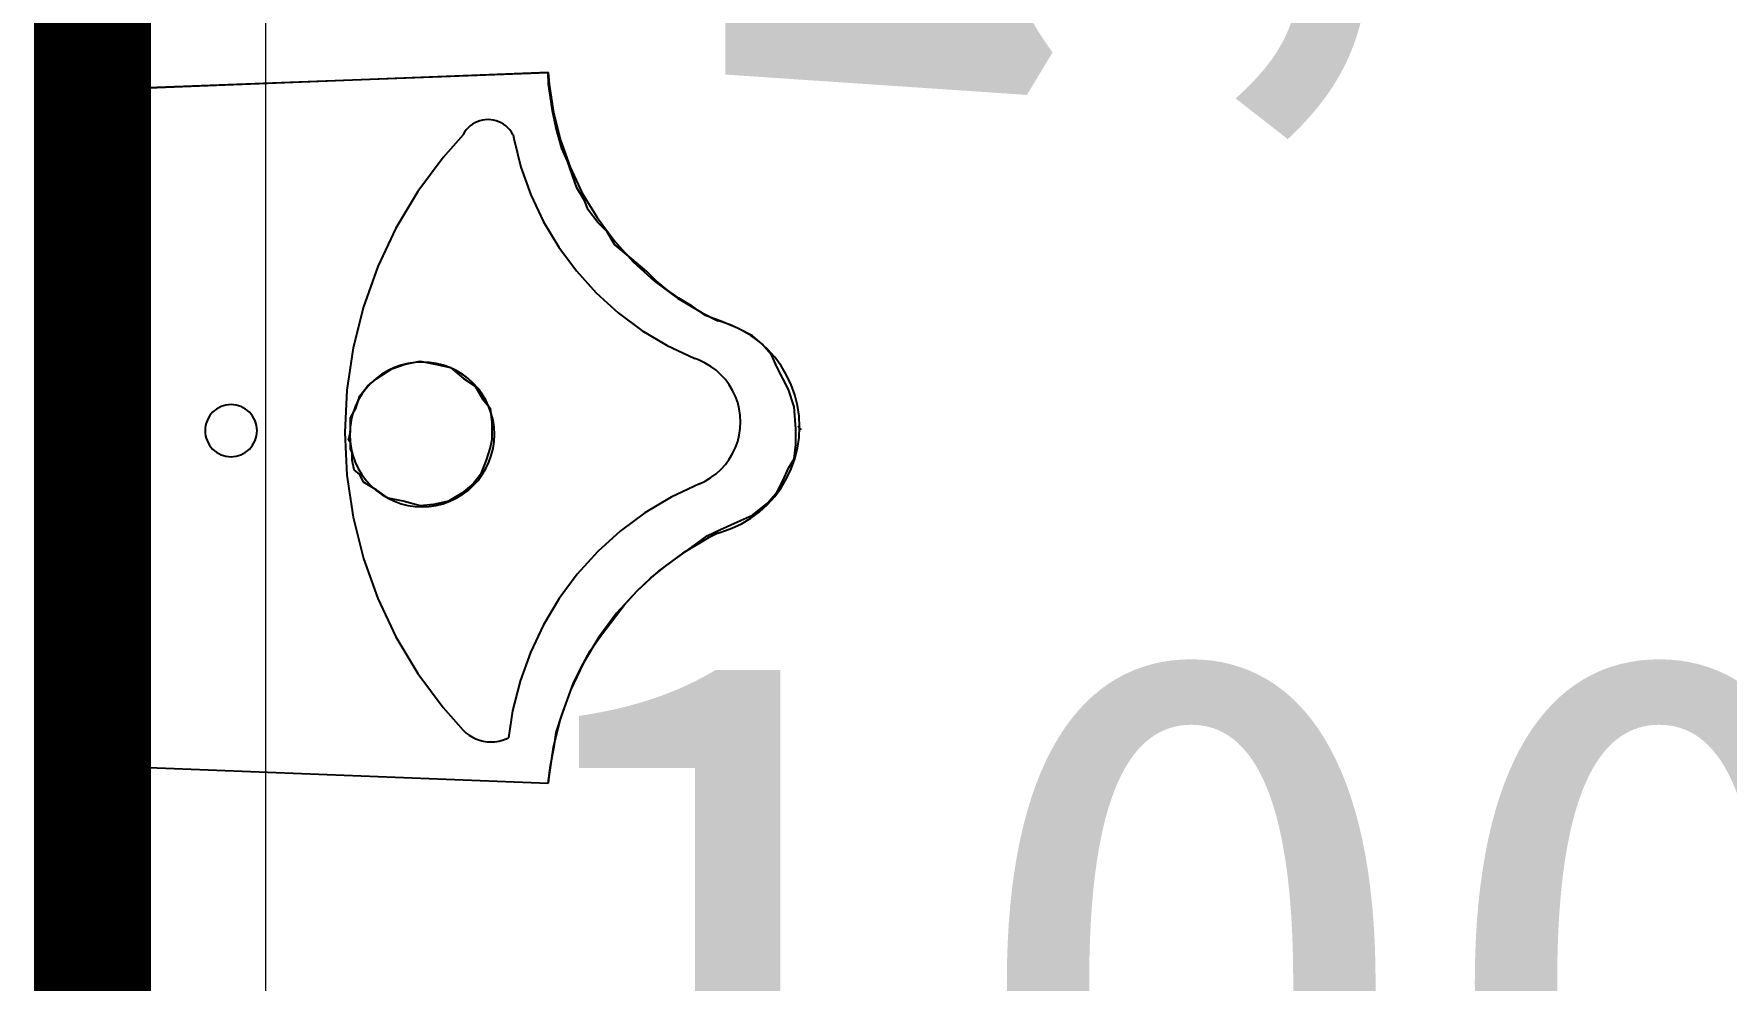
# Model space of a CAD drawing. Extents: x -307567 to 704339, y -10277 to 165507.
# Drawn here: x -29362 to -28386, y 140912 to 141458 of the extents above; entities that cross this region are included whole.
import ezdxf
from ezdxf.enums import TextEntityAlignment as Align

# ---------------------------------------------------------------- set-up
doc = ezdxf.new("R2010")
doc.units = 0
doc.header["$MEASUREMENT"] = 0
doc.layers.add('中文', color=4, linetype='CONTINUOUS')
doc.layers.add('我的', color=255, linetype='CONTINUOUS', lineweight=0)
doc.styles.get("Standard").update_dxf_attribs({"font": 'txt', "height": 3})

msp = doc.modelspace()

# ---------------------------------------------------------------- linework, layer by layer
at = {"layer": '中文', "color": 0}
for p, q in [((-29321.7822, 141426.02848), (-29065.21482, 141435.76969)), ((-29065.21482, 141435.76969), (-29320.24412, 141425.77213)), ((-29065.03171, 141429.07719), (-29065.21482, 141435.76969)), ((-29321.7822, 141034.49406), (-29321.7822, 141426.02848)), ((-29062.87107, 141413.6414), (-29065.03171, 141429.07719)), ((-29320.24412, 141035.76664), (-29320.24412, 141425.77213)), ((-29060.6738, 141403.64384), (-29062.87107, 141413.6414)), ((-29057.45115, 141391.84269), (-29060.6738, 141403.64384)), ((-29054.15525, 141384.60087), (-29057.45115, 141391.84269)), ((-29048.69871, 141369.15592), (-29054.15525, 141384.60087)), ((-29044.37742, 141361.87748), (-29048.69871, 141369.15592)), ((-29042.18015, 141356.43009), (-29044.37742, 141361.87748)), ((-29036.72361, 141349.18827), (-29042.18015, 141356.43009)), ((-29031.26706, 141343.74088), (-29036.72361, 141349.18827)), ((-29026.94578, 141336.45329), (-29031.26706, 141343.74088)), ((-29008.4155, 141321.01749), (-29026.94578, 141336.45329)), ((-29002.95896, 141315.57011), (-29008.4155, 141321.01749)), ((-28996.40378, 141310.11356), (-29002.95896, 141315.57011)), ((-28989.88523, 141305.57255), (-28996.40378, 141310.11356)), ((-28982.23142, 141301.04069), (-28989.88523, 141305.57255)), ((-28974.61423, 141295.60246), (-28982.23142, 141301.04069)), ((-28964.79978, 141291.96781), (-28974.61423, 141295.60246)), ((-28956.08396, 141288.35148), (-28964.79978, 141291.96781)), ((-28947.40476, 141283.81962), (-28956.08396, 141288.35148)), ((-28941.94822, 141279.2786), (-28947.40476, 141283.81962)), ((-28936.52829, 141272.91569), (-28941.94822, 141279.2786)), ((-28933.2324, 141265.63725), (-28936.52829, 141272.91569)), ((-29164.20163, 141259.31095), (-29155.44919, 141264.75834)), ((-29155.44919, 141264.75834), (-29147.83201, 141267.4683)), ((-29147.83201, 141267.4683), (-29139.15281, 141269.2902)), ((-29139.15281, 141269.2902), (-29130.40037, 141267.4683)), ((-29130.40037, 141267.4683), (-29121.68454, 141265.63725)), ((-29121.68454, 141265.63725), (-29114.06736, 141259.31095)), ((-28926.67722, 141252.92973), (-28933.2324, 141265.63725)), ((-29173.97947, 141249.31339), (-29169.62156, 141254.76994)), ((-29169.62156, 141254.76994), (-29164.20163, 141259.31095)), ((-29114.06736, 141259.31095), (-29107.51218, 141254.76994)), ((-29107.51218, 141254.76994), (-29103.19089, 141247.49149)), ((-28923.41794, 141242.95963), (-28926.67722, 141252.92973)), ((-29179.43601, 141236.58756), (-29176.17673, 141242.03495)), ((-29176.17673, 141242.03495), (-29173.97947, 141249.31339)), ((-29103.19089, 141247.49149), (-29098.83298, 141242.03495)), ((-29098.83298, 141242.03495), (-29097.73435, 141233.88676)), ((-28922.31931, 141230.27042), (-28923.41794, 141242.95963)), ((-29179.43601, 141228.43021), (-29179.43601, 141236.58756)), ((-29097.73435, 141233.88676), (-29097.73435, 141223.89835)), ((-28921.22068, 141231.77189), (-28919.24314, 141229.76688)), ((-29180.53464, 141223.89835), (-29179.43601, 141228.43021)), ((-29179.43601, 141222.0673), (-29180.53464, 141223.89835)), ((-29179.43601, 141218.45097), (-29179.43601, 141222.0673)), ((-29097.73435, 141223.89835), (-29098.83298, 141219.35734)), ((-28923.41794, 141212.99442), (-28922.31931, 141221.15177)), ((-28922.31931, 141221.15177), (-28922.31931, 141230.27042)), ((-29178.33738, 141216.61076), (-29179.43601, 141218.45097)), ((-29178.33738, 141212.0789), (-29178.33738, 141216.61076)), ((-29177.27537, 141206.63151), (-29178.33738, 141212.0789)), ((-29100.99363, 141212.0789), (-29104.28953, 141203.92155)), ((-29098.83298, 141219.35734), (-29100.99363, 141212.0789)), ((-28926.67722, 141207.54704), (-28923.41794, 141212.99442)), ((-29173.97947, 141203.92155), (-29177.27537, 141206.63151)), ((-29171.7822, 141199.38969), (-29173.97947, 141203.92155)), ((-29104.28953, 141203.92155), (-29108.61081, 141198.47416)), ((-28929.97312, 141200.30521), (-28926.67722, 141207.54704)), ((-29164.20163, 141194.85783), (-29171.7822, 141199.38969)), ((-29157.64646, 141190.31681), (-29164.20163, 141194.85783)), ((-29115.16599, 141193.02677), (-29122.8198, 141188.48576)), ((-29108.61081, 141198.47416), (-29115.16599, 141193.02677)), ((-28938.65232, 141187.57023), (-28933.2324, 141193.93314)), ((-28933.2324, 141193.93314), (-28929.97312, 141200.30521)), ((-29148.93064, 141188.48576), (-29157.64646, 141190.31681)), ((-29139.15281, 141185.74833), (-29148.93064, 141188.48576)), ((-29131.499, 141186.6547), (-29139.15281, 141185.74833)), ((-29122.8198, 141188.48576), (-29131.499, 141186.6547)), ((-28947.40476, 141180.32841), (-28938.65232, 141187.57023)), ((-28973.5156, 141168.5181), (-28965.93503, 141172.13444)), ((-28965.93503, 141172.13444), (-28956.08396, 141176.6663)), ((-28956.08396, 141176.6663), (-28947.40476, 141180.32841)), ((-28982.23142, 141162.14603), (-28973.5156, 141168.5181)), ((-28997.46579, 141151.2421), (-28982.23142, 141162.14603)), ((-29013.87204, 141136.72184), (-29006.21824, 141144.00028)), ((-29006.21824, 141144.00028), (-28997.46579, 141151.2421)), ((-29021.45261, 141128.56449), (-29013.87204, 141136.72184)), ((-29034.52634, 141111.3068), (-29021.45261, 141128.56449)), ((-29041.0449, 141102.22477), (-29034.52634, 141111.3068)), ((-29046.50144, 141092.24552), (-29041.0449, 141102.22477)), ((-29050.89597, 141083.17265), (-29046.50144, 141092.24552)), ((-29057.45115, 141065.02689), (-29050.89597, 141083.17265)), ((-29060.6738, 141055.04765), (-29057.45115, 141065.02689)), ((-29061.77244, 141046.84452), (-29060.6738, 141055.04765)), ((-29063.93308, 141035.94975), (-29061.77244, 141046.84452)), ((-29320.24412, 141035.76664), (-29065.21482, 141025.76908)), ((-29065.21482, 141025.76908), (-29063.93308, 141035.94975)), ((-29063.93308, 141035.94975), (-29063.93308, 141035.94975))]:
    msp.add_line(p, q, dxfattribs=at)
for points in [[(-29065.21482, 141435.76969), (-29064.70212, 141429.06803), (-29062.28513, 141412.72587), (-29058.25681, 141396.69498), (-29052.6904, 141381.14933), (-29045.62253, 141366.20792), (-29037.12644, 141352.03556), (-29027.31199, 141338.76957), (-29016.21579, 141326.52897), (-29003.94773, 141315.43278), (-28990.69089, 141305.59086), (-28976.51853, 141297.09476), (-28967.4365, 141292.58121)], [(-29085.57615, 141399.762), (-29085.68601, 141400.00919), (-29086.52829, 141401.38248), (-29087.48044, 141402.65507), (-29088.54246, 141403.8361), (-29089.71433, 141404.89811), (-29090.99607, 141405.85941), (-29092.38767, 141406.66508), (-29093.81589, 141407.35172), (-29095.31736, 141407.88273), (-29096.85544, 141408.27641), (-29098.43015, 141408.51444), (-29100.00486, 141408.58768), (-29101.61619, 141408.51444), (-29103.19089, 141408.27641), (-29104.72898, 141407.88273), (-29106.23044, 141407.35172), (-29107.65867, 141406.66508), (-29109.01365, 141405.85941), (-29110.29538, 141404.89811), (-29111.46726, 141403.8361), (-29112.56589, 141402.65507), (-29113.48142, 141401.38248), (-29114.32371, 141400.00919), (-29114.43357, 141399.77116)], [(-29114.43357, 141399.762), (-29125.93259, 141386.72489), (-29140.54441, 141367.01359), (-29153.14206, 141345.95646), (-29163.65232, 141323.77323), (-29171.92869, 141300.66532), (-29177.8613, 141276.85246), (-29181.48679, 141252.58183), (-29182.69529, 141228.064), (-29181.48679, 141203.55534), (-29177.8613, 141179.27555), (-29171.92869, 141155.46268), (-29163.65232, 141132.36393), (-29153.14206, 141110.17155), (-29140.54441, 141089.12357), (-29125.93259, 141069.41227), (-29114.43357, 141056.37516)], [(-29085.57615, 141399.762), (-29085.17331, 141397.72038), (-29081.03513, 141381.15849), (-29075.28562, 141365.09098), (-29067.99802, 141349.65519), (-29059.20896, 141335.01591), (-29049.02829, 141321.29215), (-29037.56589, 141308.64872), (-29024.93162, 141297.17716), (-29011.19871, 141287.00565), (-28996.55027, 141278.2349), (-28981.13279, 141270.92899), (-28980.54685, 141270.69096)], [(-28967.4365, 141170.11112), (-28965.16599, 141170.75199), (-28959.30662, 141172.84855), (-28953.70359, 141175.50358), (-28948.35691, 141178.69877), (-28943.37644, 141182.40665), (-28938.76218, 141186.5723), (-28934.58738, 141191.17741), (-28930.88865, 141196.16703), (-28927.70261, 141201.4954), (-28925.02927, 141207.11674), (-28922.94187, 141212.96696), (-28921.4404, 141219.00028), (-28920.52488, 141225.14347), (-28920.23191, 141231.35075), (-28920.52488, 141237.54887), (-28921.4404, 141243.70121), (-28922.94187, 141249.73454), (-28925.02927, 141255.58475), (-28927.70261, 141261.19694), (-28930.88865, 141266.52531), (-28934.58738, 141271.52409), (-28938.76218, 141276.12003), (-28943.37644, 141280.29484), (-28948.35691, 141283.99357), (-28953.70359, 141287.18876), (-28959.30662, 141289.84379), (-28965.16599, 141291.94035), (-28967.4365, 141292.58121)], [(-28977.94675, 141198.5474), (-28974.68747, 141200.09464), (-28971.46482, 141202.05387), (-28968.38865, 141204.29691), (-28965.60544, 141206.85123), (-28963.04197, 141209.65275), (-28960.80808, 141212.6923), (-28958.86716, 141215.94242), (-28957.21921, 141219.37565), (-28955.93747, 141222.93705), (-28955.02195, 141226.60831), (-28954.47263, 141230.35282), (-28954.28953, 141234.13395), (-28954.47263, 141237.91508), (-28955.02195, 141241.66874), (-28955.93747, 141245.34), (-28957.21921, 141248.90141), (-28958.86716, 141252.33463), (-28960.80808, 141255.58475), (-28963.04197, 141258.62431), (-28965.60544, 141261.42582), (-28968.38865, 141263.97099), (-28971.46482, 141266.22318), (-28974.68747, 141268.17326), (-28978.12986, 141269.79374), (-28980.54685, 141270.70927)], [(-29096.30613, 141226.99284), (-29096.48923, 141231.08524), (-29097.07517, 141235.13187), (-29098.10056, 141239.10526), (-29099.45554, 141242.96879), (-29101.21335, 141246.66752), (-29103.33738, 141250.17399), (-29105.75437, 141253.46989), (-29108.50095, 141256.50028), (-29111.5405, 141259.25602), (-29114.8364, 141261.70048), (-29118.35203, 141263.79704), (-29122.05076, 141265.55485), (-29125.93259, 141266.93729), (-29129.88767, 141267.92606), (-29133.91599, 141268.53031), (-29138.01755, 141268.73173), (-29142.11912, 141268.53031), (-29146.18406, 141267.92606), (-29150.13913, 141266.93729), (-29153.98435, 141265.55485), (-29157.68308, 141263.79704), (-29161.19871, 141261.70048), (-29164.4946, 141259.25602), (-29167.53415, 141256.50028), (-29170.28074, 141253.46989), (-29172.73435, 141250.17399), (-29174.85837, 141246.66752), (-29176.57956, 141242.96879), (-29177.97117, 141239.10526), (-29178.95994, 141235.13187), (-29179.58249, 141231.08524), (-29179.7656, 141226.99284), (-29179.58249, 141222.89127), (-29178.95994, 141218.84464), (-29177.97117, 141214.87125), (-29176.57956, 141211.00773), (-29174.85837, 141207.309), (-29172.73435, 141203.80253), (-29170.28074, 141200.50663), (-29167.53415, 141197.47623), (-29164.4946, 141194.7205), (-29161.19871, 141192.27604), (-29157.68308, 141190.17948), (-29153.98435, 141188.42167), (-29150.13913, 141187.03922), (-29146.18406, 141186.05045), (-29142.11912, 141185.44621), (-29138.01755, 141185.24479), (-29133.91599, 141185.44621), (-29129.88767, 141186.05045), (-29125.93259, 141187.03922), (-29122.05076, 141188.42167), (-29118.35203, 141190.17948), (-29114.8364, 141192.27604), (-29111.5405, 141194.7205), (-29108.50095, 141197.47623), (-29105.75437, 141200.50663), (-29103.33738, 141203.80253), (-29101.21335, 141207.309), (-29099.45554, 141211.00773), (-29098.10056, 141214.87125), (-29097.07517, 141218.84464), (-29096.48923, 141222.89127), (-29096.30613, 141226.99284)], [(-29233.26902, 141229.15348), (-29233.34226, 141230.61832), (-29233.52537, 141232.08317), (-29233.89158, 141233.50224), (-29234.40427, 141234.89384), (-29235.02683, 141236.22135), (-29235.79587, 141237.48478), (-29236.67478, 141238.66581), (-29237.66355, 141239.76444), (-29238.76218, 141240.74406), (-29239.93406, 141241.62296), (-29241.17917, 141242.38285), (-29242.53415, 141243.01456), (-29243.88913, 141243.49979), (-29245.35398, 141243.866), (-29246.7822, 141244.08573), (-29248.24704, 141244.14982), (-29249.74851, 141244.08573), (-29251.17673, 141243.866), (-29252.60496, 141243.49979), (-29253.99656, 141243.01456), (-29255.35154, 141242.38285), (-29256.59665, 141241.62296), (-29257.76853, 141240.74406), (-29258.86716, 141239.76444), (-29259.85593, 141238.66581), (-29260.73484, 141237.48478), (-29261.50388, 141236.22135), (-29262.12644, 141234.89384), (-29262.63913, 141233.50224), (-29262.96872, 141232.08317), (-29263.18845, 141230.61832), (-29263.26169, 141229.15348), (-29263.18845, 141227.67948), (-29262.96872, 141226.22379), (-29262.63913, 141224.80473), (-29262.12644, 141223.41312), (-29261.50388, 141222.08561), (-29260.73484, 141220.81303), (-29259.85593, 141219.64115), (-29258.86716, 141218.54252), (-29257.76853, 141217.5629), (-29256.59665, 141216.684), (-29255.35154, 141215.92411), (-29253.99656, 141215.2924), (-29252.60496, 141214.79801), (-29251.17673, 141214.44096), (-29249.74851, 141214.22123), (-29248.24704, 141214.15714), (-29246.7822, 141214.22123), (-29245.35398, 141214.44096), (-29243.88913, 141214.79801), (-29242.53415, 141215.2924), (-29241.17917, 141215.92411), (-29239.93406, 141216.684), (-29238.76218, 141217.5629), (-29237.66355, 141218.54252), (-29236.67478, 141219.64115), (-29235.79587, 141220.81303), (-29235.02683, 141222.08561), (-29234.40427, 141223.41312), (-29233.89158, 141224.80473), (-29233.52537, 141226.22379), (-29233.34226, 141227.67948), (-29233.26902, 141229.15348)], [(-28977.94675, 141198.5474), (-28994.42624, 141190.78373), (-29009.51413, 141181.73832), (-29023.6865, 141171.25553), (-29036.68699, 141159.43607), (-29048.5156, 141146.39896), (-29058.98923, 141132.26322), (-29068.03464, 141117.16618), (-29075.57859, 141101.26347), (-29081.51121, 141084.69242), (-29085.79587, 141067.61784), (-29088.17624, 141051.98978)], [(-28967.4365, 141170.11112), (-28972.74656, 141167.39201), (-28987.54148, 141158.52055), (-29001.42087, 141148.23002), (-29014.20163, 141136.63944), (-29025.81052, 141123.84037), (-29036.10105, 141109.97013), (-29044.96335, 141095.1569), (-29052.36081, 141079.54716), (-29058.18357, 141063.28739), (-29062.35837, 141046.53324), (-29064.88523, 141029.45866), (-29065.21482, 141025.76908)], [(-29114.43357, 141056.37516), (-29112.67576, 141054.76383), (-29110.88132, 141053.43632), (-29108.97703, 141052.29191), (-29106.96287, 141051.33976), (-29104.83884, 141050.58903), (-29102.71482, 141050.04887), (-29100.48093, 141049.71928), (-29098.28367, 141049.60941), (-29096.04978, 141049.71928), (-29093.85251, 141050.04887), (-29091.69187, 141050.58903), (-29089.60447, 141051.33976), (-29088.17624, 141051.98978)]]:
    msp.add_lwpolyline(points, dxfattribs=at)
at = {"layer": '我的', "color": 0}
for p, q in [((-29228.30812, 147990.48999), (-29228.30812, 134180.00302)), ((-29228.30812, 144542.05448), (-29228.30812, 133718.69856)), ((-29321.76468, 141426.02697), (-29065.19859, 141435.76813)), ((-29065.19859, 141435.76813), (-29320.22661, 141425.77062)), ((-29065.01548, 141429.07566), (-29065.19859, 141435.76813)), ((-29321.76468, 141034.4945), (-29321.76468, 141426.02697)), ((-29062.85485, 141413.63994), (-29065.01548, 141429.07566)), ((-29320.22661, 141035.76708), (-29320.22661, 141425.77062)), ((-29060.65759, 141403.64244), (-29062.85485, 141413.63994)), ((-29057.43495, 141391.84135), (-29060.65759, 141403.64244)), ((-29054.13907, 141384.59956), (-29057.43495, 141391.84135)), ((-29048.68255, 141369.15469), (-29054.13907, 141384.59956)), ((-29044.36129, 141361.87629), (-29048.68255, 141369.15469)), ((-29042.16403, 141356.42893), (-29044.36129, 141361.87629)), ((-29036.70752, 141349.18714), (-29042.16403, 141356.42893)), ((-29031.251, 141343.73978), (-29036.70752, 141349.18714)), ((-29026.92973, 141336.45222), (-29031.251, 141343.73978)), ((-29008.39955, 141321.01651), (-29026.92973, 141336.45222)), ((-29002.94304, 141315.56915), (-29008.39955, 141321.01651)), ((-28996.38789, 141310.11263), (-29002.94304, 141315.56915)), ((-28989.86937, 141305.57164), (-28996.38789, 141310.11263)), ((-28982.2156, 141301.0398), (-28989.86937, 141305.57164)), ((-28974.59845, 141295.60159), (-28982.2156, 141301.0398)), ((-28964.78405, 141291.96697), (-28974.59845, 141295.60159)), ((-28956.06827, 141288.35065), (-28964.78405, 141291.96697)), ((-28947.38912, 141283.81882), (-28956.06827, 141288.35065)), ((-28941.9326, 141279.27782), (-28947.38912, 141283.81882)), ((-28936.5127, 141272.91494), (-28941.9326, 141279.27782)), ((-28933.21682, 141265.63653), (-28936.5127, 141272.91494)), ((-29164.18491, 141259.31027), (-29155.43251, 141264.75763)), ((-29155.43251, 141264.75763), (-29147.81536, 141267.46758)), ((-29147.81536, 141267.46758), (-29139.1362, 141269.28947)), ((-29139.1362, 141269.28947), (-29130.38381, 141267.46758)), ((-29130.38381, 141267.46758), (-29121.66803, 141265.63653)), ((-29121.66803, 141265.63653), (-29114.05088, 141259.31027)), ((-28926.66168, 141252.92908), (-28933.21682, 141265.63653)), ((-29173.96269, 141249.31276), (-29169.6048, 141254.76928)), ((-29169.6048, 141254.76928), (-29164.18491, 141259.31027)), ((-29114.05088, 141259.31027), (-29107.49574, 141254.76928)), ((-29107.49574, 141254.76928), (-29103.17447, 141247.49087)), ((-28923.40242, 141242.95903), (-28926.66168, 141252.92908)), ((-29179.41921, 141236.587), (-29176.15994, 141242.03436)), ((-29176.15994, 141242.03436), (-29173.96269, 141249.31276)), ((-29103.17447, 141247.49087), (-29098.81658, 141242.03436)), ((-29098.81658, 141242.03436), (-29097.71795, 141233.8862)), ((-28922.30379, 141230.26989), (-28923.40242, 141242.95903)), ((-29179.41921, 141228.42969), (-29179.41921, 141236.587)), ((-29097.71795, 141233.8862), (-29097.71795, 141223.89785)), ((-28921.20516, 141231.77135), (-28919.22764, 141229.76635)), ((-29180.51783, 141223.89785), (-29179.41921, 141228.42969)), ((-29179.41921, 141222.06681), (-29180.51783, 141223.89785)), ((-29179.41921, 141218.45049), (-29179.41921, 141222.06681)), ((-29097.71795, 141223.89785), (-29098.81658, 141219.35686)), ((-28923.40242, 141212.99397), (-28922.30379, 141221.15128)), ((-28922.30379, 141221.15128), (-28922.30379, 141230.26989)), ((-29178.32058, 141216.61029), (-29179.41921, 141218.45049)), ((-29178.32058, 141212.07845), (-29178.32058, 141216.61029)), ((-29177.25857, 141206.63109), (-29178.32058, 141212.07845)), ((-29100.97721, 141212.07845), (-29104.2731, 141203.92114)), ((-29098.81658, 141219.35686), (-29100.97721, 141212.07845)), ((-28926.66168, 141207.54661), (-28923.40242, 141212.99397)), ((-29173.96269, 141203.92114), (-29177.25857, 141206.63109)), ((-29171.76543, 141199.38931), (-29173.96269, 141203.92114)), ((-29104.2731, 141203.92114), (-29108.59436, 141198.47378)), ((-28929.95756, 141200.30483), (-28926.66168, 141207.54661)), ((-29164.18491, 141194.85747), (-29171.76543, 141199.38931)), ((-29157.62976, 141190.31648), (-29164.18491, 141194.85747)), ((-29115.14951, 141193.02642), (-29122.80328, 141188.48543)), ((-29108.59436, 141198.47378), (-29115.14951, 141193.02642)), ((-28938.63672, 141187.56991), (-28933.21682, 141193.93279)), ((-28933.21682, 141193.93279), (-28929.95756, 141200.30483)), ((-29148.91399, 141188.48543), (-29157.62976, 141190.31648)), ((-29139.1362, 141185.74802), (-29148.91399, 141188.48543)), ((-29131.48243, 141186.65438), (-29139.1362, 141185.74802)), ((-29122.80328, 141188.48543), (-29131.48243, 141186.65438)), ((-28947.38912, 141180.32812), (-28938.63672, 141187.56991)), ((-28973.49982, 141168.51788), (-28965.9193, 141172.13419)), ((-28965.9193, 141172.13419), (-28956.06827, 141176.66603)), ((-28956.06827, 141176.66603), (-28947.38912, 141180.32812)), ((-28982.2156, 141162.14584), (-28973.49982, 141168.51788)), ((-28997.4499, 141151.24196), (-28982.2156, 141162.14584)), ((-29013.85607, 141136.72177), (-29006.2023, 141144.00018)), ((-29006.2023, 141144.00018), (-28997.4499, 141151.24196)), ((-29021.4366, 141128.56446), (-29013.85607, 141136.72177)), ((-29034.51026, 141111.30686), (-29021.4366, 141128.56446)), ((-29041.02878, 141102.22487), (-29034.51026, 141111.30686)), ((-29046.4853, 141092.24568), (-29041.02878, 141102.22487)), ((-29050.87981, 141083.17285), (-29046.4853, 141092.24568)), ((-29057.43495, 141065.02718), (-29050.87981, 141083.17285)), ((-29060.65759, 141055.04799), (-29057.43495, 141065.02718)), ((-29061.75622, 141046.8449), (-29060.65759, 141055.04799)), ((-29063.91685, 141035.95018), (-29061.75622, 141046.8449)), ((-29320.22661, 141035.76708), (-29065.19859, 141025.76957)), ((-29065.19859, 141025.76957), (-29063.91685, 141035.95018)), ((-29063.91685, 141035.95018), (-29063.91685, 141035.95018))]:
    msp.add_line(p, q, dxfattribs=at)
at = {"layer": '我的', "color": 0, "const_width": 67.49966}
msp.add_lwpolyline([(-29328.28321, 138179.97691), (-29328.28321, 141679.96552)], dxfattribs=at)
at = {"layer": '我的', "color": 0}
for points in [[(-29065.19859, 141435.76813), (-29064.68589, 141429.0665), (-29062.26891, 141412.72442), (-29058.24061, 141396.69362), (-29052.67423, 141381.14804), (-29045.6064, 141366.20671), (-29037.11035, 141352.03442), (-29027.29594, 141338.76849), (-29016.19981, 141326.52795), (-29003.9318, 141315.43182), (-28990.67503, 141305.58995), (-28976.50274, 141297.0939), (-28967.42075, 141292.58037)], [(-29085.55981, 141399.76062), (-29085.66967, 141400.00781), (-29086.51195, 141401.38109), (-29087.4641, 141402.65367), (-29088.52611, 141403.8347), (-29089.69797, 141404.8967), (-29090.97971, 141405.858), (-29092.3713, 141406.66366), (-29093.79952, 141407.3503), (-29095.30097, 141407.88131), (-29096.83905, 141408.27498), (-29098.41375, 141408.51302), (-29099.98845, 141408.58626), (-29101.59977, 141408.51302), (-29103.17447, 141408.27498), (-29104.71255, 141407.88131), (-29106.214, 141407.3503), (-29107.64222, 141406.66366), (-29108.99719, 141405.858), (-29110.27893, 141404.8967), (-29111.4508, 141403.8347), (-29112.54942, 141402.65367), (-29113.46495, 141401.38109), (-29114.30723, 141400.00781), (-29114.41709, 141399.76977)], [(-29114.41709, 141399.76062), (-29125.91605, 141386.72357), (-29140.5278, 141367.01237), (-29153.12539, 141345.95535), (-29163.63559, 141323.77223), (-29171.91192, 141300.66443), (-29177.84451, 141276.85169), (-29181.46998, 141252.58118), (-29182.67847, 141228.06348), (-29181.46998, 141203.55493), (-29177.84451, 141179.27527), (-29171.91192, 141155.46252), (-29163.63559, 141132.36388), (-29153.12539, 141110.17161), (-29140.5278, 141089.12374), (-29125.91605, 141069.41254), (-29114.41709, 141056.37549)], [(-29085.55981, 141399.76062), (-29085.15698, 141397.719), (-29081.01882, 141381.1572), (-29075.26934, 141365.08977), (-29067.98177, 141349.65406), (-29059.19276, 141335.01485), (-29049.01214, 141321.29116), (-29037.5498, 141308.64779), (-29024.91558, 141297.17629), (-29011.18274, 141287.00483), (-28996.53438, 141278.23413), (-28981.11697, 141270.92826), (-28980.53104, 141270.69022)], [(-28967.42075, 141170.11089), (-28965.15026, 141170.75175), (-28959.29091, 141172.8483), (-28953.68791, 141175.50332), (-28948.34126, 141178.69849), (-28943.36082, 141182.40636), (-28938.74658, 141186.57199), (-28934.5718, 141191.17707), (-28930.87308, 141196.16667), (-28927.68707, 141201.49501), (-28925.01374, 141207.11632), (-28922.92635, 141212.96651), (-28921.42489, 141218.9998), (-28920.50937, 141225.14296), (-28920.2164, 141231.35021), (-28920.50937, 141237.5483), (-28921.42489, 141243.70061), (-28922.92635, 141249.7339), (-28925.01374, 141255.58409), (-28927.68707, 141261.19625), (-28930.87308, 141266.52459), (-28934.5718, 141271.52334), (-28938.74658, 141276.11927), (-28943.36082, 141280.29405), (-28948.34126, 141283.99276), (-28953.68791, 141287.18794), (-28959.29091, 141289.84296), (-28965.15026, 141291.9395), (-28967.42075, 141292.58037)], [(-28977.93095, 141198.54703), (-28974.67169, 141200.09426), (-28971.44905, 141202.05348), (-28968.3729, 141204.29651), (-28965.58971, 141206.85082), (-28963.02624, 141209.65232), (-28960.79237, 141212.69185), (-28958.85146, 141215.94196), (-28957.20352, 141219.37517), (-28955.92179, 141222.93655), (-28955.00626, 141226.6078), (-28954.45695, 141230.35229), (-28954.27385, 141234.1334), (-28954.45695, 141237.9145), (-28955.00626, 141241.66815), (-28955.92179, 141245.33939), (-28957.20352, 141248.90078), (-28958.85146, 141252.33399), (-28960.79237, 141255.58409), (-28963.02624, 141258.62363), (-28965.58971, 141261.42513), (-28968.3729, 141263.97028), (-28971.44905, 141266.22247), (-28974.67169, 141268.17253), (-28978.11406, 141269.79301), (-28980.53104, 141270.70853)], [(-29096.28974, 141226.99232), (-29096.47284, 141231.0847), (-29097.05878, 141235.13131), (-29098.08416, 141239.10468), (-29099.43914, 141242.96819), (-29101.19694, 141246.6669), (-29103.32095, 141250.17335), (-29105.73793, 141253.46924), (-29108.4845, 141256.49962), (-29111.52404, 141259.25534), (-29114.81992, 141261.69979), (-29118.33553, 141263.79633), (-29122.03424, 141265.55414), (-29125.91605, 141266.93658), (-29129.87111, 141267.92534), (-29133.89941, 141268.52959), (-29138.00096, 141268.731), (-29142.1025, 141268.52959), (-29146.16742, 141267.92534), (-29150.12248, 141266.93658), (-29153.96767, 141265.55414), (-29157.66638, 141263.79633), (-29161.18199, 141261.69979), (-29164.47787, 141259.25534), (-29167.51741, 141256.49962), (-29170.26398, 141253.46924), (-29172.71758, 141250.17335), (-29174.84159, 141246.6669), (-29176.56277, 141242.96819), (-29177.95437, 141239.10468), (-29178.94313, 141235.13131), (-29179.56569, 141231.0847), (-29179.74879, 141226.99232), (-29179.56569, 141222.89078), (-29178.94313, 141218.84416), (-29177.95437, 141214.8708), (-29176.56277, 141211.00729), (-29174.84159, 141207.30858), (-29172.71758, 141203.80213), (-29170.26398, 141200.50624), (-29167.51741, 141197.47586), (-29164.47787, 141194.72014), (-29161.18199, 141192.27569), (-29157.66638, 141190.17915), (-29153.96767, 141188.42134), (-29150.12248, 141187.0389), (-29146.16742, 141186.05014), (-29142.1025, 141185.44589), (-29138.00096, 141185.24448), (-29133.89941, 141185.44589), (-29129.87111, 141186.05014), (-29125.91605, 141187.0389), (-29122.03424, 141188.42134), (-29118.33553, 141190.17915), (-29114.81992, 141192.27569), (-29111.52404, 141194.72014), (-29108.4845, 141197.47586), (-29105.73793, 141200.50624), (-29103.32095, 141203.80213), (-29101.19694, 141207.30858), (-29099.43914, 141211.00729), (-29098.08416, 141214.8708), (-29097.05878, 141218.84416), (-29096.47284, 141222.89078), (-29096.28974, 141226.99232)], [(-29233.25194, 141229.15295), (-29233.32519, 141230.61779), (-29233.50829, 141232.08262), (-29233.8745, 141233.50168), (-29234.38719, 141234.89328), (-29235.00975, 141236.22079), (-29235.77879, 141237.48421), (-29236.65769, 141238.66523), (-29237.64645, 141239.76386), (-29238.74508, 141240.74347), (-29239.91695, 141241.62237), (-29241.16206, 141242.38226), (-29242.51703, 141243.01397), (-29243.87201, 141243.49919), (-29245.33684, 141243.8654), (-29246.76506, 141244.08513), (-29248.2299, 141244.14921), (-29249.73135, 141244.08513), (-29251.15957, 141243.8654), (-29252.58778, 141243.49919), (-29253.97938, 141243.01397), (-29255.33435, 141242.38226), (-29256.57946, 141241.62237), (-29257.75133, 141240.74347), (-29258.84996, 141239.76386), (-29259.83873, 141238.66523), (-29260.71763, 141237.48421), (-29261.48667, 141236.22079), (-29262.10922, 141234.89328), (-29262.62191, 141233.50168), (-29262.9515, 141232.08262), (-29263.17123, 141230.61779), (-29263.24447, 141229.15295), (-29263.17123, 141227.67896), (-29262.9515, 141226.22328), (-29262.62191, 141224.80422), (-29262.10922, 141223.41262), (-29261.48667, 141222.08512), (-29260.71763, 141220.81254), (-29259.83873, 141219.64067), (-29258.84996, 141218.54204), (-29257.75133, 141217.56243), (-29256.57946, 141216.68353), (-29255.33435, 141215.92365), (-29253.97938, 141215.29194), (-29252.58778, 141214.79755), (-29251.15957, 141214.4405), (-29249.73135, 141214.22077), (-29248.2299, 141214.15669), (-29246.76506, 141214.22077), (-29245.33684, 141214.4405), (-29243.87201, 141214.79755), (-29242.51703, 141215.29194), (-29241.16206, 141215.92365), (-29239.91695, 141216.68353), (-29238.74508, 141217.56243), (-29237.64645, 141218.54204), (-29236.65769, 141219.64067), (-29235.77879, 141220.81254), (-29235.00975, 141222.08512), (-29234.38719, 141223.41262), (-29233.8745, 141224.80422), (-29233.50829, 141226.22328), (-29233.32519, 141227.67896), (-29233.25194, 141229.15295)], [(-28977.93095, 141198.54703), (-28994.41036, 141190.78339), (-29009.49818, 141181.73803), (-29023.67047, 141171.25529), (-29036.6709, 141159.43589), (-29048.49945, 141146.39885), (-29058.97303, 141132.26318), (-29068.0184, 141117.16621), (-29075.5623, 141101.26358), (-29081.49489, 141084.69261), (-29085.77954, 141067.61811), (-29088.1599, 141051.99014)], [(-28967.42075, 141170.11089), (-28972.73079, 141167.39179), (-28987.52563, 141158.52037), (-29001.40496, 141148.22989), (-29014.18566, 141136.63938), (-29025.79449, 141123.84037), (-29036.08496, 141109.9702), (-29044.94722, 141095.15704), (-29052.34465, 141079.54738), (-29058.16737, 141063.28769), (-29062.34215, 141046.53363), (-29064.869, 141029.45913), (-29065.19859, 141025.76957)], [(-29114.41709, 141056.37549), (-29112.65929, 141054.76417), (-29110.86486, 141053.43667), (-29108.96057, 141052.29226), (-29106.94642, 141051.34012), (-29104.82241, 141050.58939), (-29102.6984, 141050.04923), (-29100.46452, 141049.71964), (-29098.26727, 141049.60978), (-29096.03339, 141049.71964), (-29093.83614, 141050.04923), (-29091.6755, 141050.58939), (-29089.58811, 141051.34012), (-29088.1599, 141051.99014)]]:
    msp.add_lwpolyline(points, dxfattribs=at)

# ---------------------------------------------------------------- texts
at = {"layer": '我的', "color": 0, "width": 0.906657}
msp.add_text('50', height=374.998125, rotation=90, dxfattribs=at).set_placement((-28598.79467, 141379.96702), (-28598.79467, 141889.95897), align=Align.FIT)
at = {"layer": '我的', "color": 0, "width": 1.07998}
msp.add_text('100', height=374.998125, dxfattribs=at).set_placement((-29099.29265, 140726.8697), (-28289.31135, 140726.8697), align=Align.FIT)

doc.saveas('drawing.dxf')
